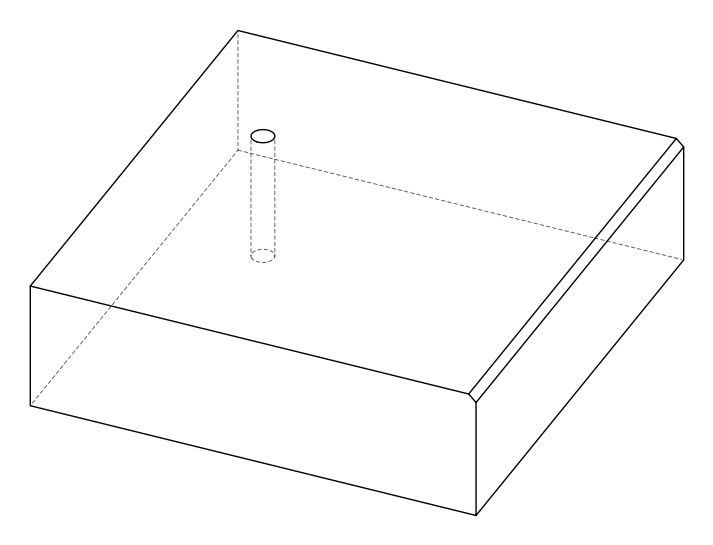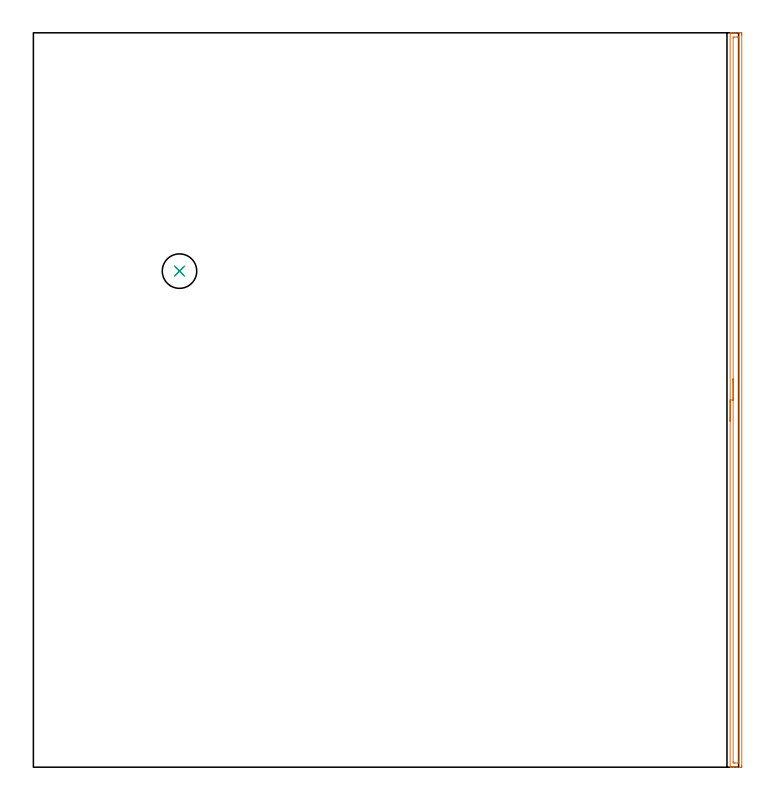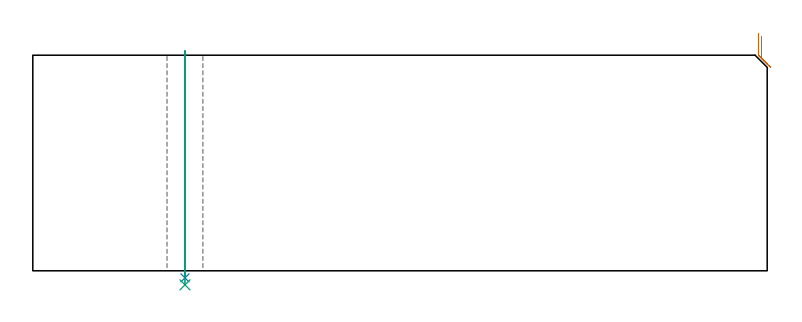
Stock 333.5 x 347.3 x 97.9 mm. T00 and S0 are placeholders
(PLAN: 3 operations, 2 tool changes, 6.6 min)
(1 AREA_MILL | FG_CHAMFER_SURFACE | UGT0205_001 | 5.75 min | 5259 mm3)
(2 DRILL_THROUGH_HOLE_FROM_SOLID_MATERIAL | STEP1HOLE | NXT0301_065 | 0.41 min | 6768 mm3)
(3 DRILL_TO_ENLARGE_THROUGH_HOLE | STEP1HOLE | UGT0301_287 | 0.43 min | 13632 mm3)
(TOOL UGT0205_001 | Chamfer Mill 20 x 3 x 45 deg. | D20 FL50 Z2)
(TOOL NXT0301_065 | Carbide Drill 9.4mm [860.1-0940-075A1-MM 2214] | D9.4 PA140 FL98 Z2)
(TOOL UGT0301_287 | Twist Drill 16.3 mm | D16.3 PA118 FL125 Z2)
(OP 1 AREA_MILL)
G17 G21 G94 G90
T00 M6
G54
G17 G0 G90 X329.5 Y163.65 S1061 M3
G43 Z107.9 H0
G94 G1 Y163.688 Z107.028 F250.
Y163.802 Z106.163
Y163.991 Z105.312
Y164.253 Z104.48
Y164.587 Z103.674
Y164.99 Z102.9
Y165.459 Z102.164
Y165.99 Z101.472
Y166.579 Z100.829
Y167.222 Z100.239
Y167.914 Z99.708
Y168.65 Z99.24
Y169.424 Z98.837
Y170.23 Z98.503
Y171.062 Z98.241
Y171.914 Z98.052
Y172.778 Z97.938
Y173.65 Z97.9
Y347.118
X329.503 Y347.291 Z97.888
X329.536 Y347.3 Z97.855
X329.934 Z97.466
X330.195 Z97.204
X330.919 Z96.476
X332.168 Z95.229
X333.581 Z93.815
X334.205 Z93.191
X334.468 Y347.298 Z92.928
X334.991 Y347.292 Z92.405
X334.994 Y347.201 Z92.403
X334.999 Y346.671 Z92.401
X335. Y346.134 Z92.4
Y0.987
X334.999 Y0.629 Z92.401
X334.994 Y0.099 Z92.403
X334.991 Y0.008 Z92.405
X334.468 Y0. Z92.928
X332.694 Z94.701
X331.281 Z96.115
X330.919 Z96.476
X330.196 Z97.204
X329.934 Z97.466
X329.536 Z97.855
X329.503 Y0.009 Z97.888
X329.5 Y0.182 Z97.9
Y173.65
X330.914 Z96.486
Y344.882
X330.919 Y345.29 Z96.481
X331.393 Y345.299 Z96.007
X332.694 Y345.3 Z94.706
X333.168 Y345.299 Z94.232
X333.581 Y345.29 Z93.819
X333.586 Y344.882 Z93.814
Y2.418
X333.581 Y2.01 Z93.819
X333.107 Y2.001 Z94.293
X331.806 Y2. Z95.594
X331.332 Y2.001 Z96.068
X330.919 Y2.01 Z96.481
X330.914 Y2.418 Z96.486
Y2.423
Y173.65
Y174.522 Z96.524
Y175.387 Z96.638
Y176.238 Z96.827
Y177.07 Z97.089
Y177.876 Z97.423
Y178.65 Z97.826
Y179.386 Z98.294
Y180.078 Z98.825
Y180.721 Z99.415
Y181.31 Z100.058
Y181.842 Z100.75
Y182.31 Z101.486
Y182.713 Z102.26
Y183.047 Z103.066
Y183.309 Z103.898
Y183.498 Z104.749
Y183.612 Z105.614
Y183.65 Z106.486
G0 Z107.9
M5
M2
(OP 2 DRILL_THROUGH_HOLE_FROM_SOLID_MATERIAL)
G17 G21 G94 G90
T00 M6
G54
G17 G0 G90 X69.1 Y234.6 S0 M3
G43 Z107.9 H1
G94 G81 G98 Z-3.211 F250. R99.9
G80
M5
M2
(OP 3 DRILL_TO_ENLARGE_THROUGH_HOLE)
G17 G21 G94 G90
T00 M6
G54
G17 G0 G90 X69.1 Y234.6 S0 M3
G43 Z107.9 H0
G94 G73 G98 Z-6.397 F250. Q14.9 R99.9
G80
M5
M2
